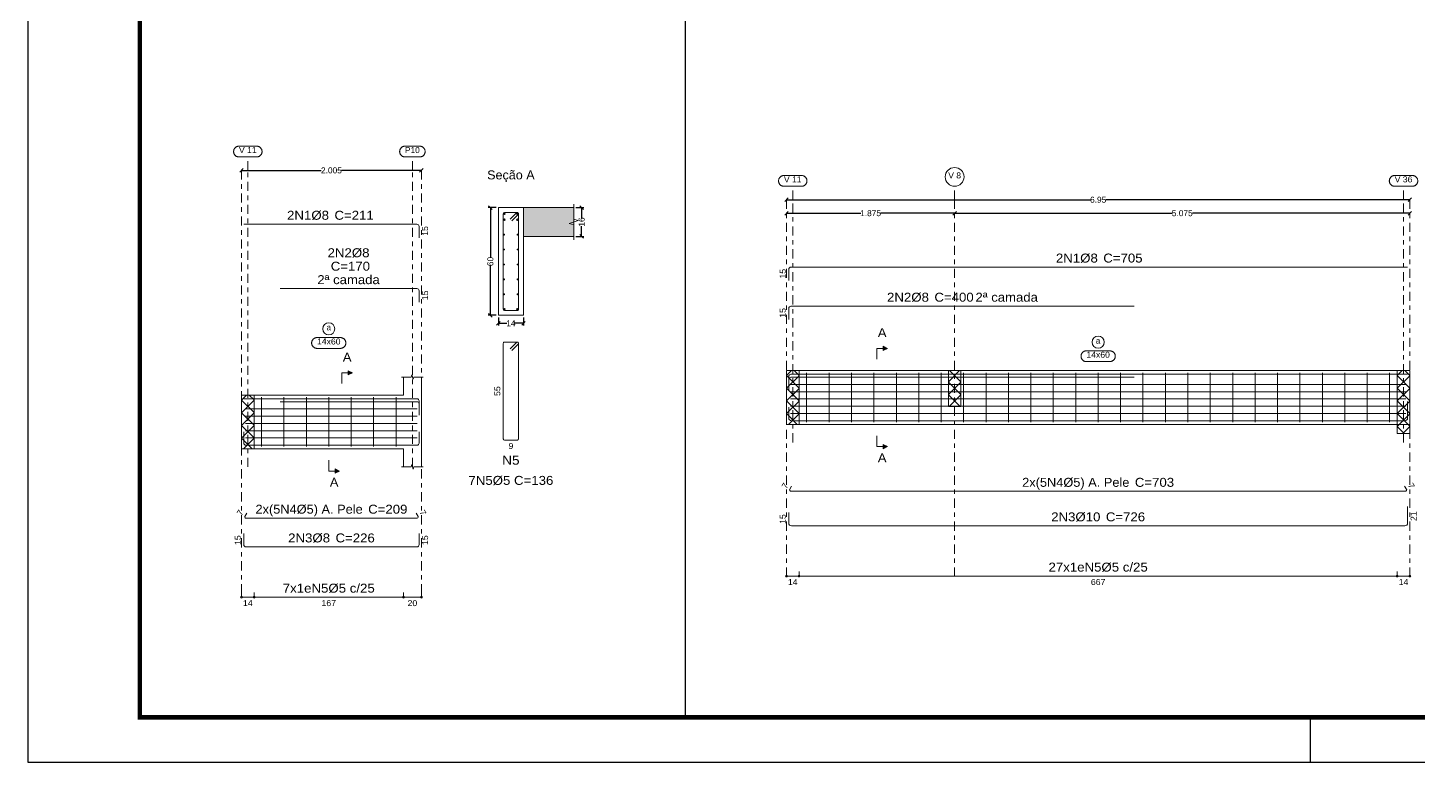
# Model space of a CAD drawing. Header units: centimetres. Extents: x 3194 to 3278, y -951 to -517.
# Drawn here: x 3194.32 to 3225.32, y -763.75 to -747.38 of the extents above; entities that cross this region are included whole.
import ezdxf
from ezdxf.enums import TextEntityAlignment as Align

# ---------------------------------------------------------------- set-up
doc = ezdxf.new("R2010")
doc.units = ezdxf.units.CM
doc.linetypes.add('CYPE_RAYAPUNTO', pattern=[0.4125, 0.2025, -0.105, 0, -0.105])
for name, color, linetype, lineweight in [('ARM_LONGITUDINAL_Ø10', 33, 'Continuous', 9), ('ARM_LONGITUDINAL_Ø5', 151, 'Continuous', 9), ('ARM_LONGITUDINAL_Ø8', 32, 'Continuous', 9), ('ARM_TRANSVERSAL_Ø5', 120, 'Continuous', 9), ('ELE_ARM_TRANS_TXT_EST', 7, 'Continuous', 9), ('ELE_CONT_NOS', 7, 'Continuous', 9), ('ELE_CONT_VIG_CONCRETO', 7, 'Continuous', 9), ('ELE_COT_COMPRIMENTO_PROJETADO', 8, 'Continuous', 0), ('ELE_COT_COT_ANCORAGENS', 8, 'Continuous', 0), ('ELE_COT_COT_EST', 8, 'Continuous', 0), ('ELE_COT_COT_LIN_APOIOS', 8, 'CYPE_RAYAPUNTO', 0), ('ELE_COT_TEXTOS_ESTRIBOS', 8, 'Continuous', 0), ('ELE_REF_COT_LIN_AUX_COTA', 8, 'CYPE_RAYAPUNTO', 9), ('ELE_REF_LINHAS_MARCAS_PLANTA', 8, 'Continuous', 9), ('ELE_REF_MARCAS_PLANTA', 8, 'Continuous', 9), ('ELE_REF_REF_NOME', 8, 'Continuous', 9), ('ELE_REF_REF_REFERENCIA', 8, 'Continuous', 9), ('ELE_REF_TEXTO_REF_NOME', 8, 'Continuous', 9), ('ELE_REF_TEXTO_REF_REFERENCIA', 8, 'Continuous', 9), ('POR_ARM_LONG_ARM_TEXTOS', 7, 'Continuous', 9), ('POR_ARM_LONG_TXT_COMP', 7, 'Continuous', 9), ('POR_ARM_LONG_TXT_IND_LAYER_ARM_LONG', 7, 'Continuous', 9), ('SEC_CONT_LAJES_CORTE', 8, 'Continuous', 9), ('SEC_CONT_VIG_CONCRETO_CORTE', 7, 'Continuous', 9), ('SEC_COTAS_SEC_DIM_VIGA', 8, 'Continuous', 0), ('SEC_COTAS_TEXTOS_DETALHE_ESTRIBOS', 8, 'Continuous', 0), ('SEC_REF_TXT_NOMES', 2, 'Continuous', 9), ('SEC_REF_TXT_POSICOES_ARM_ESTRIBOS', 7, 'Continuous', 9)]:
    doc.layers.add(name, color=color, linetype=linetype, lineweight=lineweight)
doc.layers.add('ARQ-FOLHA', color=7, linetype='Continuous')
doc.styles.add('CYPETXT', font='arial.ttf', dxfattribs={"height": 0.2})
doc.styles.add('CYPETXT_0.2', font='arial.ttf', dxfattribs={"height": 0.133333})
doc.dimstyles.new('cype_oblique', dxfattribs={"dimtxt": 0.18, "dimasz": 0.18, "dimexe": 0.05, "dimexo": 0.05, "dimgap": 0, "dimtad": 0, "dimdec": 4, "dimzin": 0, "dimdsep": 46, "dimtxsty": 'CYPETXT_0.2', "dimblk": 'OBLIQUE', "dimtsz": 0.04, "dimcen": 0.09, "dimadec": 0, "dimazin": 0, "dimtfac": 1, "dimtdec": 4, "dimtofl": 0, "dimtmove": 2, "dimatfit": 3, "dimfxl": 1, "dimtolj": 1, "dimtzin": 0, "dimarcsym": 0})

# ---------------------------------------------------------------- blocks, each defined once
blk = doc.blocks.new('*D1313')
at = {"layer": 'Defpoints', "color": 0, "transparency": 16777216}
for p in [(3204.812, -753.79), (3205.372, -753.79), (3205.372, -753.967)]:
    blk.add_point(p, dxfattribs=at)
at = {"layer": 'SEC_COTAS_SEC_DIM_VIGA', "color": 0, "lineweight": -2, "transparency": 16777216}
for p, q in [((3204.772, -754.007), (3204.852, -753.927)), ((3204.812, -753.84), (3204.812, -754.017)), ((3204.812, -753.967), (3205.003, -753.967)), ((3205.372, -753.967), (3205.181, -753.967)), ((3205.332, -754.007), (3205.412, -753.927)), ((3205.372, -753.84), (3205.372, -754.017))]:
    blk.add_line(p, q, dxfattribs=at)
at = {"layer": 'SEC_COTAS_SEC_DIM_VIGA', "color": 0, "transparency": 16777216, "insert": (3205.092, -753.967), "char_height": 0.1333, "attachment_point": 5, "style": 'CYPETXT_0.2'}
blk.add_mtext('\\A1;14', dxfattribs=at)
blk = doc.blocks.new('_OBLIQUE')
at = {"color": 0, "linetype": 'ByBlock'}
blk.add_line((-0.5, -0.5), (0.5, 0.5), dxfattribs=at)
blk = doc.blocks.new('*D1314')
at = {"layer": 'Defpoints', "color": 0, "transparency": 16777216}
for p in [(3204.634, -751.39), (3204.812, -751.39), (3204.812, -753.79)]:
    blk.add_point(p, dxfattribs=at)
at = {"layer": 'SEC_COTAS_SEC_DIM_VIGA', "color": 0, "lineweight": -2, "transparency": 16777216}
for p, q in [((3204.762, -751.39), (3204.584, -751.39)), ((3204.674, -751.43), (3204.594, -751.35)), ((3204.634, -751.39), (3204.634, -752.494)), ((3204.634, -753.79), (3204.634, -752.686)), ((3204.762, -753.79), (3204.584, -753.79)), ((3204.674, -753.83), (3204.594, -753.75))]:
    blk.add_line(p, q, dxfattribs=at)
at = {"layer": 'SEC_COTAS_SEC_DIM_VIGA', "color": 0, "transparency": 16777216, "insert": (3204.634, -752.59), "char_height": 0.1333, "attachment_point": 5, "rotation": 90, "style": 'CYPETXT_0.2'}
blk.add_mtext('\\A1;60', dxfattribs=at)
blk = doc.blocks.new('*D1315')
at = {"layer": 'Defpoints', "color": 0, "transparency": 16777216}
for p in [(3206.492, -751.39), (3206.669, -751.39), (3206.492, -752.03)]:
    blk.add_point(p, dxfattribs=at)
at = {"layer": 'SEC_COTAS_SEC_DIM_VIGA', "color": 0, "lineweight": -2, "transparency": 16777216}
for p, q in [((3206.542, -751.39), (3206.719, -751.39)), ((3206.709, -751.43), (3206.629, -751.35)), ((3206.669, -751.39), (3206.669, -751.621)), ((3206.669, -752.03), (3206.669, -751.799)), ((3206.542, -752.03), (3206.719, -752.03)), ((3206.709, -752.07), (3206.629, -751.99))]:
    blk.add_line(p, q, dxfattribs=at)
at = {"layer": 'SEC_COTAS_SEC_DIM_VIGA', "color": 0, "transparency": 16777216, "insert": (3206.669, -751.71), "char_height": 0.1333, "attachment_point": 5, "rotation": 90, "style": 'CYPETXT_0.2'}
blk.add_mtext('\\A1;16', dxfattribs=at)
blk = doc.blocks.new('*D1316')
at = {"layer": 'Defpoints', "color": 0, "transparency": 16777216}
for p in [(3199.085, -750.56), (3199.085, -750.56), (3203.095, -750.56)]:
    blk.add_point(p, dxfattribs=at)
at = {"layer": 'ELE_COT_COMPRIMENTO_PROJETADO', "color": 0, "lineweight": -2, "transparency": 16777216}
for p, q in [((3199.045, -750.6), (3199.125, -750.52)), ((3199.085, -750.56), (3200.864, -750.56)), ((3203.095, -750.56), (3201.317, -750.56)), ((3203.055, -750.6), (3203.135, -750.52))]:
    blk.add_line(p, q, dxfattribs=at)
at = {"layer": 'ELE_COT_COMPRIMENTO_PROJETADO', "color": 0, "transparency": 16777216, "insert": (3201.09, -750.56), "char_height": 0.1333, "attachment_point": 5, "style": 'CYPETXT_0.2'}
blk.add_mtext('\\A1;2.005', dxfattribs=at)
blk = doc.blocks.new('*D1320')
at = {"layer": 'Defpoints', "color": 0, "transparency": 16777216}
for p in [(3211.237, -751.514), (3211.237, -751.514), (3214.987, -751.514)]:
    blk.add_point(p, dxfattribs=at)
at = {"layer": 'ELE_COT_COMPRIMENTO_PROJETADO', "color": 0, "lineweight": -2, "transparency": 16777216}
for p, q in [((3211.197, -751.554), (3211.277, -751.474)), ((3211.237, -751.514), (3212.892, -751.514)), ((3214.987, -751.514), (3213.331, -751.514)), ((3214.947, -751.554), (3215.027, -751.474))]:
    blk.add_line(p, q, dxfattribs=at)
at = {"layer": 'ELE_COT_COMPRIMENTO_PROJETADO', "color": 0, "transparency": 16777216, "insert": (3213.112, -751.514), "char_height": 0.1333, "attachment_point": 5, "style": 'CYPETXT_0.2'}
blk.add_mtext('\\A1;1.875', dxfattribs=at)
blk = doc.blocks.new('*D1321')
at = {"layer": 'Defpoints', "color": 0, "transparency": 16777216}
for p in [(3214.987, -751.514), (3214.987, -751.514), (3225.137, -751.514)]:
    blk.add_point(p, dxfattribs=at)
at = {"layer": 'ELE_COT_COMPRIMENTO_PROJETADO', "color": 0, "lineweight": -2, "transparency": 16777216}
for p, q in [((3214.947, -751.554), (3215.027, -751.474)), ((3214.987, -751.514), (3219.836, -751.514)), ((3225.137, -751.514), (3220.287, -751.514)), ((3225.097, -751.554), (3225.177, -751.474))]:
    blk.add_line(p, q, dxfattribs=at)
at = {"layer": 'ELE_COT_COMPRIMENTO_PROJETADO', "color": 0, "transparency": 16777216, "insert": (3220.062, -751.514), "char_height": 0.1333, "attachment_point": 5, "style": 'CYPETXT_0.2'}
blk.add_mtext('\\A1;5.075', dxfattribs=at)
blk = doc.blocks.new('*D1322')
at = {"layer": 'Defpoints', "color": 0, "transparency": 16777216}
for p in [(3211.237, -751.214), (3211.237, -751.214), (3225.137, -751.214)]:
    blk.add_point(p, dxfattribs=at)
at = {"layer": 'ELE_COT_COMPRIMENTO_PROJETADO', "color": 0, "lineweight": -2, "transparency": 16777216}
for p, q in [((3211.197, -751.254), (3211.277, -751.174)), ((3211.237, -751.214), (3218.013, -751.214)), ((3225.137, -751.214), (3218.361, -751.214)), ((3225.097, -751.254), (3225.177, -751.174))]:
    blk.add_line(p, q, dxfattribs=at)
at = {"layer": 'ELE_COT_COMPRIMENTO_PROJETADO', "color": 0, "transparency": 16777216, "insert": (3218.187, -751.214), "char_height": 0.1333, "attachment_point": 5, "style": 'CYPETXT_0.2'}
blk.add_mtext('\\A1;6.95', dxfattribs=at)
blk = doc.blocks.new('FOLHA A1')
at = {"layer": 'ARQ-FOLHA'}
for p, q in [((0, 0), (0, -594)), ((286, -594), (286, -584)), ((0, -594), (841, -594))]:
    blk.add_line(p, q, dxfattribs=at)
at = {"layer": 'ARQ-FOLHA', "const_width": 1}
blk.add_lwpolyline([(25, -10), (25, -584), (831, -584), (831, -10), (25, -10)], dxfattribs=at)

msp = doc.modelspace()

# ---------------------------------------------------------------- hatches: boundary and pattern name
at = {"layer": 'ELE_REF_LINHAS_MARCAS_PLANTA'}
for points in [[(3213.39463, -754.57442), (3213.39463, -754.47842), (3213.49063, -754.52642)], [(3201.4643, -755.11942), (3201.4643, -755.02342), (3201.5603, -755.07142)], [(3213.39463, -756.66842), (3213.39463, -756.76442), (3213.49063, -756.71642)], [(3201.1743, -757.21342), (3201.1743, -757.30942), (3201.2703, -757.26142)]]:
    msp.add_hatch(color=256, dxfattribs=at).paths.add_polyline_path(points)
at = {"layer": 'SEC_CONT_LAJES_CORTE', "true_color": 0xdad7d3}
msp.add_hatch(color=254, dxfattribs=at).paths.add_polyline_path([(3206.4918, -751.3899), (3205.3718, -751.3899), (3205.3718, -752.0299), (3206.4918, -752.0299)])

# ---------------------------------------------------------------- linework, layer by layer
msp.add_line((3208.9791, -745.27835), (3208.9791, -762.74997))
at = {"layer": 'ARM_LONGITUDINAL_Ø10'}
for points in [[(3225.08663, -755.70949), (3225.08663, -756.07942), (3225.08206, -756.10238), (3225.06905, -756.12185), (3225.04959, -756.13486), (3225.02663, -756.13942), (3211.34663, -756.13942), (3211.32367, -756.13486), (3211.3042, -756.12185), (3211.29119, -756.10238), (3211.28663, -756.07942), (3211.28663, -755.83942)], [(3225.08663, -758.05189), (3225.08663, -758.42183), (3225.08206, -758.44479), (3225.06905, -758.46425), (3225.04959, -758.47726), (3225.02663, -758.48183), (3211.34663, -758.48183), (3211.32367, -758.47726), (3211.3042, -758.46425), (3211.29119, -758.44479), (3211.28663, -758.42183), (3211.28663, -758.18183)]]:
    msp.add_lwpolyline(points, dxfattribs=at)
at = {"layer": 'ARM_LONGITUDINAL_Ø5'}
for points in [[(3211.32704, -755.33109), (3225.04621, -755.33109)], [(3211.32704, -755.49276), (3225.04621, -755.49276)], [(3211.32704, -755.65442), (3225.04621, -755.65442)], [(3211.32704, -755.81609), (3225.04621, -755.81609)], [(3199.17571, -755.87609), (3203.00488, -755.87609)], [(3199.17571, -756.03776), (3203.00488, -756.03776)], [(3211.32704, -755.97776), (3225.04621, -755.97776)], [(3199.17571, -756.19942), (3203.00488, -756.19942)], [(3199.17571, -756.36109), (3203.00488, -756.36109)], [(3199.17571, -756.52276), (3203.00488, -756.52276)], [(3211.35163, -757.59968), (3211.30683, -757.67726), (3211.30927, -757.69108), (3211.31629, -757.70324), (3211.32704, -757.71226), (3225.04621, -757.71226), (3225.05696, -757.70324), (3225.06398, -757.69108), (3225.06642, -757.67726), (3225.02163, -757.59968)], [(3199.2003, -758.19883), (3199.15551, -758.27642), (3199.15794, -758.29024), (3199.16496, -758.30239), (3199.17571, -758.31142), (3203.00488, -758.31142), (3203.01564, -758.30239), (3203.02265, -758.29024), (3203.02509, -758.27642), (3202.9803, -758.19883)]]:
    msp.add_lwpolyline(points, dxfattribs=at)
for centre in [(3204.9418, -751.99057), (3205.2418, -751.99057), (3204.9418, -752.32324), (3205.2418, -752.32324), (3204.9418, -752.6559), (3205.2418, -752.6559), (3204.9418, -752.98857), (3205.2418, -752.98857), (3204.9418, -753.32124), (3205.2418, -753.32124)]:
    msp.add_circle(centre, 0.01, dxfattribs=at)
at = {"layer": 'ARM_LONGITUDINAL_Ø8'}
for points in [[(3203.0453, -752.0599), (3203.0453, -751.8079), (3203.04164, -751.78954), (3203.03124, -751.77396), (3203.01567, -751.76356), (3202.9973, -751.7599), (3199.1353, -751.7599)], [(3225.08663, -752.7136), (3211.33463, -752.7136), (3211.31626, -752.71726), (3211.30069, -752.72766), (3211.29028, -752.74323), (3211.28663, -752.7616), (3211.28663, -753.0136)], [(3203.0453, -753.49504), (3203.0453, -753.24304), (3203.04164, -753.22468), (3203.03124, -753.2091), (3203.01567, -753.1987), (3202.9973, -753.19504), (3199.9453, -753.19504)], [(3211.28663, -753.88596), (3211.28663, -753.63396), (3211.29028, -753.61559), (3211.30069, -753.60002), (3211.31626, -753.58961), (3211.33463, -753.58596), (3218.98663, -753.58596)], [(3225.08663, -755.10342), (3211.33463, -755.10342), (3211.31626, -755.10708), (3211.30069, -755.11748), (3211.29028, -755.13305), (3211.28663, -755.15142), (3211.28663, -755.40342)], [(3211.28663, -755.46942), (3211.28663, -755.21742), (3211.29028, -755.19905), (3211.30069, -755.18348), (3211.31626, -755.17308), (3211.33463, -755.16942), (3218.98663, -755.16942)], [(3203.0453, -755.94842), (3203.0453, -755.69642), (3203.04164, -755.67805), (3203.03124, -755.66248), (3203.01567, -755.65208), (3202.9973, -755.64842), (3199.1353, -755.64842)], [(3203.0453, -756.01442), (3203.0453, -755.76242), (3203.04164, -755.74405), (3203.03124, -755.72848), (3203.01567, -755.71808), (3202.9973, -755.71442), (3199.9453, -755.71442)], [(3203.0453, -756.38442), (3203.0453, -756.63642), (3203.04164, -756.65479), (3203.03124, -756.67036), (3203.01567, -756.68077), (3202.9973, -756.68442), (3199.1833, -756.68442), (3199.16493, -756.68077), (3199.14936, -756.67036), (3199.13895, -756.65479), (3199.1353, -756.63642), (3199.1353, -756.38442)], [(3203.0453, -758.65142), (3203.0453, -758.90342), (3203.04164, -758.92179), (3203.03124, -758.93736), (3203.01567, -758.94777), (3202.9973, -758.95142), (3199.1833, -758.95142), (3199.16493, -758.94777), (3199.14936, -758.93736), (3199.13895, -758.92179), (3199.1353, -758.90342), (3199.1353, -758.65142)]]:
    msp.add_lwpolyline(points, dxfattribs=at)
for centre in [(3204.9478, -751.5259), (3205.2358, -751.5259), (3204.9478, -751.6579), (3205.2358, -751.6579), (3204.9478, -753.6539), (3205.2358, -753.6539)]:
    msp.add_circle(centre, 0.016, dxfattribs=at)
at = {"layer": 'ARM_TRANSVERSAL_Ø5'}
for p, q in [((3211.68663, -755.07142), (3211.68663, -756.17142)), ((3212.18663, -755.07142), (3212.18663, -756.17142)), ((3212.68663, -755.07142), (3212.68663, -756.17142)), ((3213.18663, -755.07142), (3213.18663, -756.17142)), ((3213.68663, -755.07142), (3213.68663, -756.17142)), ((3214.18663, -755.07142), (3214.18663, -756.17142)), ((3214.68663, -755.07142), (3214.68663, -756.17142)), ((3215.18663, -755.07142), (3215.18663, -756.17142)), ((3215.68663, -755.07142), (3215.68663, -756.17142)), ((3216.18663, -755.07142), (3216.18663, -756.17142)), ((3216.68663, -755.07142), (3216.68663, -756.17142)), ((3217.18663, -755.07142), (3217.18663, -756.17142)), ((3217.68663, -755.07142), (3217.68663, -756.17142)), ((3218.18663, -755.07142), (3218.18663, -756.17142)), ((3218.68663, -755.07142), (3218.68663, -756.17142)), ((3219.18663, -755.07142), (3219.18663, -756.17142)), ((3219.68663, -755.07142), (3219.68663, -756.17142)), ((3220.18663, -755.07142), (3220.18663, -756.17142)), ((3220.68663, -755.07142), (3220.68663, -756.17142)), ((3221.18663, -755.07142), (3221.18663, -756.17142)), ((3221.68663, -755.07142), (3221.68663, -756.17142)), ((3222.18663, -755.07142), (3222.18663, -756.17142)), ((3222.68663, -755.07142), (3222.68663, -756.17142)), ((3223.18663, -755.07142), (3223.18663, -756.17142)), ((3223.68663, -755.07142), (3223.68663, -756.17142)), ((3224.18663, -755.07142), (3224.18663, -756.17142)), ((3224.68663, -755.07142), (3224.68663, -756.17142)), ((3199.5303, -755.61642), (3199.5303, -756.71642)), ((3200.0303, -755.61642), (3200.0303, -756.71642)), ((3200.5303, -755.61642), (3200.5303, -756.71642)), ((3201.0303, -755.61642), (3201.0303, -756.71642)), ((3201.5303, -755.61642), (3201.5303, -756.71642)), ((3202.0303, -755.61642), (3202.0303, -756.71642)), ((3202.5303, -755.61642), (3202.5303, -756.71642))]:
    msp.add_line(p, q, dxfattribs=at)
for points in [[(3205.11276, -751.68571), (3205.25418, -751.54429), (3205.25742, -751.54035), (3205.25982, -751.53585), (3205.2613, -751.53098), (3205.2618, -751.5259), (3205.2613, -751.52083), (3205.25982, -751.51595), (3205.25742, -751.51146), (3205.25418, -751.50752), (3205.25024, -751.50429), (3205.24575, -751.50188), (3205.24087, -751.5004), (3205.2358, -751.4999), (3204.9478, -751.4999), (3204.93785, -751.50188), (3204.92941, -751.50752), (3204.92378, -751.51595), (3204.9218, -751.5259), (3204.9218, -753.6539), (3204.92378, -753.66385), (3204.92941, -753.67229), (3204.93785, -753.67793), (3204.9478, -753.6799), (3205.2358, -753.6799), (3205.24575, -753.67793), (3205.25418, -753.67229), (3205.25982, -753.66385), (3205.2618, -753.6539), (3205.2618, -751.5259), (3205.2613, -751.52083), (3205.25982, -751.51595), (3205.25742, -751.51146), (3205.25418, -751.50752), (3205.25024, -751.50429), (3205.24575, -751.50188), (3205.24087, -751.5004), (3205.2358, -751.4999), (3205.23073, -751.5004), (3205.22585, -751.50188), (3205.22135, -751.50429), (3205.21741, -751.50752), (3205.07599, -751.64894)], [(3205.11276, -754.57504), (3205.25418, -754.43362), (3205.25742, -754.42968), (3205.25982, -754.42519), (3205.2613, -754.42031), (3205.2618, -754.41524), (3205.2613, -754.41017), (3205.25982, -754.40529), (3205.25742, -754.40079), (3205.25418, -754.39685), (3205.25024, -754.39362), (3205.24575, -754.39122), (3205.24087, -754.38974), (3205.2358, -754.38924), (3204.9478, -754.38924), (3204.93785, -754.39122), (3204.92941, -754.39685), (3204.92378, -754.40529), (3204.9218, -754.41524), (3204.9218, -756.54324), (3204.92378, -756.55319), (3204.92941, -756.56162), (3204.93785, -756.56726), (3204.9478, -756.56924), (3205.2358, -756.56924), (3205.24575, -756.56726), (3205.25418, -756.56162), (3205.25982, -756.55319), (3205.2618, -756.54324), (3205.2618, -754.41524), (3205.2613, -754.41017), (3205.25982, -754.40529), (3205.25742, -754.40079), (3205.25418, -754.39685), (3205.25024, -754.39362), (3205.24575, -754.39122), (3205.24087, -754.38974), (3205.2358, -754.38924), (3205.23073, -754.38974), (3205.22585, -754.39122), (3205.22135, -754.39362), (3205.21741, -754.39685), (3205.07599, -754.53827)]]:
    msp.add_lwpolyline(points, dxfattribs=at)
at = {"layer": 'ELE_CONT_NOS'}
for p, q in [((3202.6953, -755.56642), (3202.6953, -755.16642)), ((3203.0953, -755.56642), (3203.0953, -755.16642)), ((3211.23663, -755.02142), (3211.23663, -756.22142)), ((3225.13663, -755.02142), (3225.13663, -756.22142)), ((3199.0853, -755.56642), (3199.0853, -756.76642)), ((3202.6953, -756.76642), (3202.6953, -757.16642)), ((3203.0953, -756.76642), (3203.0953, -757.16642))]:
    msp.add_line(p, q, dxfattribs=at)
at = {"layer": 'ELE_CONT_NOS', "lineweight": 0}
for p, q in [((3211.23663, -755.1332), (3211.3484, -755.02142)), ((3211.51663, -755.4132), (3211.23663, -755.1332)), ((3211.23663, -755.41604), (3211.51663, -755.13604)), ((3211.51663, -755.13035), (3211.40769, -755.02142)), ((3214.84663, -755.2732), (3215.0984, -755.02142)), ((3215.12663, -755.2732), (3214.87485, -755.02142)), ((3224.85663, -755.1332), (3224.9684, -755.02142)), ((3225.13663, -755.4132), (3224.85663, -755.1332)), ((3224.85663, -755.41604), (3225.13663, -755.13604)), ((3225.13663, -755.13035), (3225.02769, -755.02142)), ((3211.51663, -755.69604), (3211.23663, -755.41604)), ((3211.23663, -755.69888), (3211.51663, -755.41888)), ((3214.84663, -755.55604), (3215.12663, -755.27604)), ((3215.12663, -755.55604), (3214.84663, -755.27604)), ((3215.10917, -755.82142), (3214.84663, -755.55888)), ((3214.86409, -755.82142), (3215.12663, -755.55888)), ((3225.13663, -755.69604), (3224.85663, -755.41604)), ((3224.85663, -755.69888), (3225.13663, -755.41888)), ((3199.0853, -755.6782), (3199.19707, -755.56642)), ((3199.3653, -755.9582), (3199.0853, -755.6782)), ((3199.0853, -755.96104), (3199.3653, -755.68104)), ((3199.3653, -755.67535), (3199.25637, -755.56642)), ((3211.51663, -755.97888), (3211.23663, -755.69888)), ((3211.23663, -755.98173), (3211.51663, -755.70173)), ((3225.13663, -755.97888), (3224.85663, -755.69888)), ((3224.85663, -755.98173), (3225.13663, -755.70173)), ((3199.3653, -756.24104), (3199.0853, -755.96104)), ((3199.0853, -756.24388), (3199.3653, -755.96388)), ((3211.47632, -756.22142), (3211.23663, -755.98173)), ((3211.27977, -756.22142), (3211.51663, -755.98457)), ((3225.13663, -756.26173), (3224.85663, -755.98173)), ((3224.85663, -756.26457), (3225.13663, -755.98457)), ((3199.3653, -756.52388), (3199.0853, -756.24388)), ((3199.0853, -756.52673), (3199.3653, -756.24673)), ((3225.01348, -756.42142), (3224.85663, -756.26457)), ((3224.98261, -756.42142), (3225.13663, -756.26741)), ((3199.32499, -756.76642), (3199.0853, -756.52673)), ((3199.12844, -756.76642), (3199.3653, -756.52957))]:
    msp.add_line(p, q, dxfattribs=at)
at = {"layer": 'ELE_CONT_NOS'}
for points in [[(3202.6553, -755.16642), (3202.8653, -755.16642), (3202.8803, -755.11642), (3202.9103, -755.21642), (3202.9253, -755.16642), (3203.1353, -755.16642)], [(3211.23663, -755.02142), (3211.51663, -755.02142)], [(3224.85663, -755.02142), (3225.13663, -755.02142)], [(3199.0853, -755.56642), (3199.3653, -755.56642)], [(3203.0953, -755.56642), (3203.0953, -756.76642)], [(3211.23663, -756.22142), (3211.51663, -756.22142)], [(3224.85663, -756.22142), (3225.13663, -756.22142)], [(3199.0853, -756.76642), (3199.3653, -756.76642)], [(3202.6553, -757.16642), (3202.8653, -757.16642), (3202.8803, -757.11642), (3202.9103, -757.21642), (3202.9253, -757.16642), (3203.1353, -757.16642)]]:
    msp.add_lwpolyline(points, dxfattribs=at)
at = {"layer": 'ELE_CONT_NOS', "lineweight": 0}
for points in [[(3211.23663, -755.02142), (3211.23663, -756.22142), (3211.51663, -756.22142), (3211.51663, -755.02142), (3211.23663, -755.02142)], [(3214.84663, -755.02142), (3214.84663, -755.82142), (3215.12663, -755.82142), (3215.12663, -755.02142), (3214.84663, -755.02142)], [(3224.85663, -755.02142), (3224.85663, -756.42142), (3225.13663, -756.42142), (3225.13663, -755.02142), (3224.85663, -755.02142)], [(3199.0853, -755.56642), (3199.0853, -756.76642), (3199.3653, -756.76642), (3199.3653, -755.56642), (3199.0853, -755.56642)]]:
    msp.add_lwpolyline(points, close=True, dxfattribs=at)
at = {"layer": 'ELE_CONT_VIG_CONCRETO'}
for p, q in [((3211.51663, -755.02142), (3214.98663, -755.02142)), ((3214.98663, -755.02142), (3224.85663, -755.02142)), ((3199.3653, -755.56642), (3202.6953, -755.56642)), ((3211.51663, -756.22142), (3214.98663, -756.22142)), ((3214.98663, -756.22142), (3224.85663, -756.22142)), ((3199.3653, -756.76642), (3202.6953, -756.76642))]:
    msp.add_line(p, q, dxfattribs=at)
at = {"layer": 'ELE_COT_COT_EST'}
for p, q in [((3211.23663, -759.60183), (3211.23663, -759.50183)), ((3211.51663, -759.60183), (3211.51663, -759.50183)), ((3224.85663, -759.60183), (3224.85663, -759.50183)), ((3199.0853, -760.07142), (3199.0853, -759.97142)), ((3199.3653, -760.07142), (3199.3653, -759.97142)), ((3202.6953, -760.07142), (3202.6953, -759.97142))]:
    msp.add_line(p, q, dxfattribs=at)
for points in [[(3211.23663, -759.60183), (3211.51663, -759.60183), (3211.51663, -759.50183)], [(3211.51663, -759.60183), (3224.85663, -759.60183), (3224.85663, -759.50183)], [(3224.85663, -759.60183), (3225.13663, -759.60183), (3225.13663, -759.50183)], [(3199.0853, -760.07142), (3199.3653, -760.07142), (3199.3653, -759.97142)], [(3199.3653, -760.07142), (3202.6953, -760.07142), (3202.6953, -759.97142)], [(3202.6953, -760.07142), (3203.0953, -760.07142), (3203.0953, -759.97142)]]:
    msp.add_lwpolyline(points, dxfattribs=at)
for centre in [(3211.23663, -759.60183), (3211.51663, -759.60183), (3211.51663, -759.60183), (3224.85663, -759.60183), (3224.85663, -759.60183), (3225.13663, -759.60183), (3199.0853, -760.07142), (3199.3653, -760.07142), (3199.3653, -760.07142), (3202.6953, -760.07142), (3202.6953, -760.07142), (3203.0953, -760.07142)]:
    msp.add_circle(centre, 0.02, dxfattribs=at)
at = {"layer": 'ELE_COT_COT_LIN_APOIOS'}
for p, q in [((3199.0853, -750.5599), (3199.0853, -760.07142)), ((3203.0953, -750.5599), (3203.0953, -760.07142)), ((3211.23663, -751.2136), (3211.23663, -759.60183)), ((3211.23663, -751.2136), (3211.23663, -759.60183)), ((3214.98663, -751.2136), (3214.98663, -759.60183)), ((3225.13663, -751.2136), (3225.13663, -759.60183)), ((3225.13663, -751.2136), (3225.13663, -759.60183))]:
    msp.add_line(p, q, dxfattribs=at)
at = {"layer": 'ELE_REF_COT_LIN_AUX_COTA'}
for p, q in [((3199.2253, -750.5599), (3199.2253, -750.2599)), ((3202.8953, -750.5599), (3202.8953, -750.2599)), ((3199.2253, -757.16642), (3199.2253, -750.5599)), ((3202.8953, -757.16642), (3202.8953, -750.5599)), ((3211.37663, -751.2136), (3211.37663, -750.9136)), ((3211.37663, -756.62142), (3211.37663, -751.2136)), ((3214.98663, -751.2136), (3214.98663, -750.9136)), ((3224.99663, -751.2136), (3224.99663, -750.9136)), ((3224.99663, -756.62142), (3224.99663, -751.2136))]:
    msp.add_line(p, q, dxfattribs=at)
at = {"layer": 'ELE_REF_LINHAS_MARCAS_PLANTA'}
for p, q in [((3213.25063, -754.52642), (3213.25063, -754.76642)), ((3213.25063, -754.52642), (3213.39463, -754.52642)), ((3201.3203, -755.07142), (3201.3203, -755.31142)), ((3201.3203, -755.07142), (3201.4643, -755.07142)), ((3213.25063, -756.71642), (3213.25063, -756.47642)), ((3213.25063, -756.71642), (3213.39463, -756.71642)), ((3201.0303, -757.26142), (3201.0303, -757.02142)), ((3201.0303, -757.26142), (3201.1743, -757.26142))]:
    msp.add_line(p, q, dxfattribs=at)
for points in [[(3213.39463, -754.57442), (3213.39463, -754.47842), (3213.49063, -754.52642)], [(3201.4643, -755.11942), (3201.4643, -755.02342), (3201.5603, -755.07142)], [(3213.39463, -756.66842), (3213.39463, -756.76442), (3213.49063, -756.71642)], [(3201.1743, -757.21342), (3201.1743, -757.30942), (3201.2703, -757.26142)]]:
    msp.add_lwpolyline(points, close=True, dxfattribs=at)
at = {"layer": 'ELE_REF_REF_NOME'}
for points in [[(3201.2923, -754.28642), (3201.30031, -754.28669), (3201.30829, -754.28749), (3201.3162, -754.28883), (3201.324, -754.29069), (3201.33166, -754.29306), (3201.33914, -754.29594), (3201.34642, -754.29932), (3201.35345, -754.30317), (3201.36021, -754.30749), (3201.36667, -754.31225), (3201.37279, -754.31742), (3201.37856, -754.323), (3201.38394, -754.32895), (3201.38891, -754.33524), (3201.39345, -754.34185), (3201.39753, -754.34875), (3201.40115, -754.35591), (3201.40428, -754.36329), (3201.40691, -754.37087), (3201.40903, -754.3786), (3201.41063, -754.38646), (3201.4117, -754.39441), (3201.41223, -754.40241), (3201.41223, -754.41043), (3201.4117, -754.41843), (3201.41063, -754.42638), (3201.40903, -754.43424), (3201.40691, -754.44198), (3201.40428, -754.44955), (3201.40115, -754.45693), (3201.39753, -754.46409), (3201.39345, -754.47099), (3201.38891, -754.4776), (3201.38394, -754.4839), (3201.37856, -754.48985), (3201.37279, -754.49542), (3201.36667, -754.5006), (3201.36021, -754.50536), (3201.35345, -754.50967), (3201.34642, -754.51352), (3201.33914, -754.5169), (3201.33166, -754.51978), (3201.324, -754.52216), (3201.3162, -754.52402), (3201.30829, -754.52535), (3201.30031, -754.52615), (3201.2923, -754.52642), (3200.7683, -754.52642), (3200.76028, -754.52615), (3200.7523, -754.52535), (3200.7444, -754.52402), (3200.73659, -754.52216), (3200.72894, -754.51978), (3200.72145, -754.5169), (3200.71418, -754.51352), (3200.70714, -754.50967), (3200.70038, -754.50536), (3200.69393, -754.5006), (3200.6878, -754.49542), (3200.68204, -754.48985), (3200.67666, -754.4839), (3200.67169, -754.4776), (3200.66715, -754.47099), (3200.66306, -754.46409), (3200.65945, -754.45693), (3200.65632, -754.44955), (3200.65369, -754.44198), (3200.65157, -754.43424), (3200.64997, -754.42638), (3200.6489, -754.41843), (3200.64837, -754.41043), (3200.64837, -754.40241), (3200.6489, -754.39441), (3200.64997, -754.38646), (3200.65157, -754.3786), (3200.65369, -754.37087), (3200.65632, -754.36329), (3200.65945, -754.35591), (3200.66306, -754.34875), (3200.66715, -754.34185), (3200.67169, -754.33524), (3200.67666, -754.32895), (3200.68204, -754.323), (3200.6878, -754.31742), (3200.69393, -754.31225), (3200.70038, -754.30749), (3200.70714, -754.30317), (3200.71418, -754.29932), (3200.72145, -754.29594), (3200.72894, -754.29306), (3200.73659, -754.29069), (3200.7444, -754.28883), (3200.7523, -754.28749), (3200.76028, -754.28669), (3200.7683, -754.28642), (3201.2923, -754.28642)], [(3218.44863, -754.58142), (3218.45664, -754.58169), (3218.46462, -754.58249), (3218.47253, -754.58383), (3218.48033, -754.58569), (3218.48799, -754.58806), (3218.49547, -754.59094), (3218.50275, -754.59432), (3218.50978, -754.59817), (3218.51654, -754.60249), (3218.523, -754.60725), (3218.52912, -754.61242), (3218.53489, -754.618), (3218.54026, -754.62395), (3218.54523, -754.63024), (3218.54977, -754.63685), (3218.55386, -754.64375), (3218.55748, -754.65091), (3218.56061, -754.65829), (3218.56324, -754.66587), (3218.56536, -754.6736), (3218.56695, -754.68146), (3218.56802, -754.68941), (3218.56856, -754.69741), (3218.56856, -754.70543), (3218.56802, -754.71343), (3218.56695, -754.72138), (3218.56536, -754.72924), (3218.56324, -754.73698), (3218.56061, -754.74455), (3218.55748, -754.75193), (3218.55386, -754.75909), (3218.54977, -754.76599), (3218.54523, -754.7726), (3218.54026, -754.7789), (3218.53489, -754.78485), (3218.52912, -754.79042), (3218.523, -754.7956), (3218.51654, -754.80036), (3218.50978, -754.80467), (3218.50275, -754.80852), (3218.49547, -754.8119), (3218.48799, -754.81478), (3218.48033, -754.81716), (3218.47253, -754.81902), (3218.46462, -754.82035), (3218.45664, -754.82115), (3218.44863, -754.82142), (3217.92463, -754.82142), (3217.91661, -754.82115), (3217.90863, -754.82035), (3217.90072, -754.81902), (3217.89292, -754.81716), (3217.88526, -754.81478), (3217.87778, -754.8119), (3217.8705, -754.80852), (3217.86347, -754.80467), (3217.85671, -754.80036), (3217.85026, -754.7956), (3217.84413, -754.79042), (3217.83837, -754.78485), (3217.83299, -754.7789), (3217.82802, -754.7726), (3217.82348, -754.76599), (3217.81939, -754.75909), (3217.81578, -754.75193), (3217.81264, -754.74455), (3217.81001, -754.73698), (3217.8079, -754.72924), (3217.8063, -754.72138), (3217.80523, -754.71343), (3217.80469, -754.70543), (3217.80469, -754.69741), (3217.80523, -754.68941), (3217.8063, -754.68146), (3217.8079, -754.6736), (3217.81001, -754.66587), (3217.81264, -754.65829), (3217.81578, -754.65091), (3217.81939, -754.64375), (3217.82348, -754.63685), (3217.82802, -754.63024), (3217.83299, -754.62395), (3217.83837, -754.618), (3217.84413, -754.61242), (3217.85026, -754.60725), (3217.85671, -754.60249), (3217.86347, -754.59817), (3217.8705, -754.59432), (3217.87778, -754.59094), (3217.88526, -754.58806), (3217.89292, -754.58569), (3217.90072, -754.58383), (3217.90863, -754.58249), (3217.91661, -754.58169), (3217.92463, -754.58142), (3218.44863, -754.58142)]]:
    msp.add_lwpolyline(points, close=True, dxfattribs=at)
for centre in [(3201.0303, -754.09172), (3218.18663, -754.38672)]:
    msp.add_circle(centre, 0.13471, dxfattribs=at)
at = {"layer": 'ELE_REF_REF_REFERENCIA'}
for points in [[(3199.4223, -750.0199), (3199.43031, -750.02017), (3199.43829, -750.02097), (3199.4462, -750.02231), (3199.454, -750.02417), (3199.46166, -750.02654), (3199.46914, -750.02943), (3199.47642, -750.0328), (3199.48345, -750.03666), (3199.49021, -750.04097), (3199.49667, -750.04573), (3199.50279, -750.05091), (3199.50856, -750.05648), (3199.51394, -750.06243), (3199.51891, -750.06872), (3199.52345, -750.07533), (3199.52753, -750.08223), (3199.53115, -750.08939), (3199.53428, -750.09678), (3199.53691, -750.10435), (3199.53903, -750.11209), (3199.54063, -750.11994), (3199.5417, -750.12789), (3199.54223, -750.13589), (3199.54223, -750.14391), (3199.5417, -750.15192), (3199.54063, -750.15986), (3199.53903, -750.16772), (3199.53691, -750.17546), (3199.53428, -750.18303), (3199.53115, -750.19042), (3199.52753, -750.19757), (3199.52345, -750.20447), (3199.51891, -750.21109), (3199.51394, -750.21738), (3199.50856, -750.22333), (3199.50279, -750.2289), (3199.49667, -750.23408), (3199.49021, -750.23884), (3199.48345, -750.24315), (3199.47642, -750.24701), (3199.46914, -750.25038), (3199.46166, -750.25326), (3199.454, -750.25564), (3199.4462, -750.2575), (3199.43829, -750.25883), (3199.43031, -750.25964), (3199.4223, -750.2599), (3199.0283, -750.2599), (3199.02028, -750.25964), (3199.0123, -750.25883), (3199.0044, -750.2575), (3198.99659, -750.25564), (3198.98894, -750.25326), (3198.98145, -750.25038), (3198.97418, -750.24701), (3198.96714, -750.24315), (3198.96038, -750.23884), (3198.95393, -750.23408), (3198.9478, -750.2289), (3198.94204, -750.22333), (3198.93666, -750.21738), (3198.93169, -750.21109), (3198.92715, -750.20447), (3198.92306, -750.19757), (3198.91945, -750.19042), (3198.91632, -750.18303), (3198.91369, -750.17546), (3198.91157, -750.16772), (3198.90997, -750.15986), (3198.9089, -750.15192), (3198.90837, -750.14391), (3198.90837, -750.13589), (3198.9089, -750.12789), (3198.90997, -750.11994), (3198.91157, -750.11209), (3198.91369, -750.10435), (3198.91632, -750.09678), (3198.91945, -750.08939), (3198.92306, -750.08223), (3198.92715, -750.07533), (3198.93169, -750.06872), (3198.93666, -750.06243), (3198.94204, -750.05648), (3198.9478, -750.05091), (3198.95393, -750.04573), (3198.96038, -750.04097), (3198.96714, -750.03666), (3198.97418, -750.0328), (3198.98145, -750.02943), (3198.98894, -750.02654), (3198.99659, -750.02417), (3199.0044, -750.02231), (3199.0123, -750.02097), (3199.02028, -750.02017), (3199.0283, -750.0199), (3199.4223, -750.0199)], [(3203.0593, -750.0199), (3203.06731, -750.02017), (3203.07529, -750.02097), (3203.0832, -750.02231), (3203.091, -750.02417), (3203.09866, -750.02654), (3203.10614, -750.02943), (3203.11342, -750.0328), (3203.12045, -750.03666), (3203.12721, -750.04097), (3203.13367, -750.04573), (3203.13979, -750.05091), (3203.14556, -750.05648), (3203.15094, -750.06243), (3203.15591, -750.06872), (3203.16045, -750.07533), (3203.16453, -750.08223), (3203.16815, -750.08939), (3203.17128, -750.09678), (3203.17391, -750.10435), (3203.17603, -750.11209), (3203.17763, -750.11994), (3203.1787, -750.12789), (3203.17923, -750.13589), (3203.17923, -750.14391), (3203.1787, -750.15192), (3203.17763, -750.15986), (3203.17603, -750.16772), (3203.17391, -750.17546), (3203.17128, -750.18303), (3203.16815, -750.19042), (3203.16453, -750.19757), (3203.16045, -750.20447), (3203.15591, -750.21109), (3203.15094, -750.21738), (3203.14556, -750.22333), (3203.13979, -750.2289), (3203.13367, -750.23408), (3203.12721, -750.23884), (3203.12045, -750.24315), (3203.11342, -750.24701), (3203.10614, -750.25038), (3203.09866, -750.25326), (3203.091, -750.25564), (3203.0832, -750.2575), (3203.07529, -750.25883), (3203.06731, -750.25964), (3203.0593, -750.2599), (3202.7313, -750.2599), (3202.72328, -750.25964), (3202.7153, -750.25883), (3202.7074, -750.2575), (3202.69959, -750.25564), (3202.69194, -750.25326), (3202.68445, -750.25038), (3202.67718, -750.24701), (3202.67014, -750.24315), (3202.66338, -750.23884), (3202.65693, -750.23408), (3202.6508, -750.2289), (3202.64504, -750.22333), (3202.63966, -750.21738), (3202.63469, -750.21109), (3202.63015, -750.20447), (3202.62606, -750.19757), (3202.62245, -750.19042), (3202.61932, -750.18303), (3202.61669, -750.17546), (3202.61457, -750.16772), (3202.61297, -750.15986), (3202.6119, -750.15192), (3202.61137, -750.14391), (3202.61137, -750.13589), (3202.6119, -750.12789), (3202.61297, -750.11994), (3202.61457, -750.11209), (3202.61669, -750.10435), (3202.61932, -750.09678), (3202.62245, -750.08939), (3202.62606, -750.08223), (3202.63015, -750.07533), (3202.63469, -750.06872), (3202.63966, -750.06243), (3202.64504, -750.05648), (3202.6508, -750.05091), (3202.65693, -750.04573), (3202.66338, -750.04097), (3202.67014, -750.03666), (3202.67718, -750.0328), (3202.68445, -750.02943), (3202.69194, -750.02654), (3202.69959, -750.02417), (3202.7074, -750.02231), (3202.7153, -750.02097), (3202.72328, -750.02017), (3202.7313, -750.0199), (3203.0593, -750.0199)], [(3211.57363, -750.6736), (3211.58164, -750.67387), (3211.58962, -750.67467), (3211.59753, -750.67601), (3211.60533, -750.67787), (3211.61299, -750.68024), (3211.62047, -750.68312), (3211.62775, -750.6865), (3211.63478, -750.69035), (3211.64154, -750.69467), (3211.648, -750.69943), (3211.65412, -750.7046), (3211.65989, -750.71018), (3211.66526, -750.71613), (3211.67023, -750.72242), (3211.67477, -750.72903), (3211.67886, -750.73593), (3211.68248, -750.74309), (3211.68561, -750.75047), (3211.68824, -750.75805), (3211.69036, -750.76578), (3211.69195, -750.77364), (3211.69302, -750.78159), (3211.69356, -750.78959), (3211.69356, -750.79761), (3211.69302, -750.80561), (3211.69195, -750.81356), (3211.69036, -750.82142), (3211.68824, -750.82916), (3211.68561, -750.83673), (3211.68248, -750.84411), (3211.67886, -750.85127), (3211.67477, -750.85817), (3211.67023, -750.86478), (3211.66526, -750.87108), (3211.65989, -750.87703), (3211.65412, -750.8826), (3211.648, -750.88778), (3211.64154, -750.89253), (3211.63478, -750.89685), (3211.62775, -750.9007), (3211.62047, -750.90408), (3211.61299, -750.90696), (3211.60533, -750.90934), (3211.59753, -750.9112), (3211.58962, -750.91253), (3211.58164, -750.91333), (3211.57363, -750.9136), (3211.17963, -750.9136), (3211.17161, -750.91333), (3211.16363, -750.91253), (3211.15572, -750.9112), (3211.14792, -750.90934), (3211.14026, -750.90696), (3211.13278, -750.90408), (3211.1255, -750.9007), (3211.11847, -750.89685), (3211.11171, -750.89253), (3211.10526, -750.88778), (3211.09913, -750.8826), (3211.09337, -750.87703), (3211.08799, -750.87108), (3211.08302, -750.86478), (3211.07848, -750.85817), (3211.07439, -750.85127), (3211.07078, -750.84411), (3211.06764, -750.83673), (3211.06501, -750.82916), (3211.0629, -750.82142), (3211.0613, -750.81356), (3211.06023, -750.80561), (3211.05969, -750.79761), (3211.05969, -750.78959), (3211.06023, -750.78159), (3211.0613, -750.77364), (3211.0629, -750.76578), (3211.06501, -750.75805), (3211.06764, -750.75047), (3211.07078, -750.74309), (3211.07439, -750.73593), (3211.07848, -750.72903), (3211.08302, -750.72242), (3211.08799, -750.71613), (3211.09337, -750.71018), (3211.09913, -750.7046), (3211.10526, -750.69943), (3211.11171, -750.69467), (3211.11847, -750.69035), (3211.1255, -750.6865), (3211.13278, -750.68312), (3211.14026, -750.68024), (3211.14792, -750.67787), (3211.15572, -750.67601), (3211.16363, -750.67467), (3211.17161, -750.67387), (3211.17963, -750.6736), (3211.57363, -750.6736)], [(3225.19363, -750.6736), (3225.20164, -750.67387), (3225.20962, -750.67467), (3225.21753, -750.67601), (3225.22533, -750.67787), (3225.23299, -750.68024), (3225.24047, -750.68312), (3225.24775, -750.6865), (3225.25478, -750.69035), (3225.26154, -750.69467), (3225.268, -750.69943), (3225.27412, -750.7046), (3225.27989, -750.71018), (3225.28526, -750.71613), (3225.29023, -750.72242), (3225.29477, -750.72903), (3225.29886, -750.73593), (3225.30248, -750.74309), (3225.30561, -750.75047), (3225.30824, -750.75805), (3225.31036, -750.76578), (3225.31195, -750.77364), (3225.31302, -750.78159), (3225.31356, -750.78959), (3225.31356, -750.79761), (3225.31302, -750.80561), (3225.31195, -750.81356), (3225.31036, -750.82142), (3225.30824, -750.82916), (3225.30561, -750.83673), (3225.30248, -750.84411), (3225.29886, -750.85127), (3225.29477, -750.85817), (3225.29023, -750.86478), (3225.28526, -750.87108), (3225.27989, -750.87703), (3225.27412, -750.8826), (3225.268, -750.88778), (3225.26154, -750.89253), (3225.25478, -750.89685), (3225.24775, -750.9007), (3225.24047, -750.90408), (3225.23299, -750.90696), (3225.22533, -750.90934), (3225.21753, -750.9112), (3225.20962, -750.91253), (3225.20164, -750.91333), (3225.19363, -750.9136), (3224.79963, -750.9136), (3224.79161, -750.91333), (3224.78363, -750.91253), (3224.77572, -750.9112), (3224.76792, -750.90934), (3224.76026, -750.90696), (3224.75278, -750.90408), (3224.7455, -750.9007), (3224.73847, -750.89685), (3224.73171, -750.89253), (3224.72526, -750.88778), (3224.71913, -750.8826), (3224.71337, -750.87703), (3224.70799, -750.87108), (3224.70302, -750.86478), (3224.69848, -750.85817), (3224.69439, -750.85127), (3224.69078, -750.84411), (3224.68764, -750.83673), (3224.68501, -750.82916), (3224.6829, -750.82142), (3224.6813, -750.81356), (3224.68023, -750.80561), (3224.67969, -750.79761), (3224.67969, -750.78959), (3224.68023, -750.78159), (3224.6813, -750.77364), (3224.6829, -750.76578), (3224.68501, -750.75805), (3224.68764, -750.75047), (3224.69078, -750.74309), (3224.69439, -750.73593), (3224.69848, -750.72903), (3224.70302, -750.72242), (3224.70799, -750.71613), (3224.71337, -750.71018), (3224.71913, -750.7046), (3224.72526, -750.69943), (3224.73171, -750.69467), (3224.73847, -750.69035), (3224.7455, -750.6865), (3224.75278, -750.68312), (3224.76026, -750.68024), (3224.76792, -750.67787), (3224.77572, -750.67601), (3224.78363, -750.67467), (3224.79161, -750.67387), (3224.79963, -750.6736), (3225.19363, -750.6736)]]:
    msp.add_lwpolyline(points, close=True, dxfattribs=at)
msp.add_circle((3214.98663, -750.70421), 0.2094, dxfattribs=at)
at = {"layer": 'SEC_CONT_LAJES_CORTE', "color": 254, "true_color": 0xdad7d3}
msp.add_lwpolyline([(3206.4918, -751.3899), (3205.3718, -751.3899), (3205.3718, -752.0299), (3206.4918, -752.0299)], close=True, dxfattribs=at)
at = {"layer": 'SEC_CONT_LAJES_CORTE'}
for points in [[(3206.4918, -751.3899), (3205.3718, -751.3899), (3205.3718, -752.0299), (3206.4918, -752.0299)], [(3206.4918, -751.3099), (3206.4918, -751.6499), (3206.5918, -751.6799), (3206.3918, -751.7399), (3206.4918, -751.7699), (3206.4918, -752.1099)]]:
    msp.add_lwpolyline(points, dxfattribs=at)
at = {"layer": 'SEC_CONT_VIG_CONCRETO_CORTE'}
msp.add_lwpolyline([(3205.3718, -751.3899), (3204.8118, -751.3899), (3204.8118, -753.7899), (3205.3718, -753.7899), (3205.3718, -751.3899)], close=True, dxfattribs=at)

# ---------------------------------------------------------------- block references
at = {"layer": 'ARQ-FOLHA', "xscale": 0.1, "yscale": 0.1, "zscale": 0.1}
msp.add_blockref('FOLHA A1', (3194.3194, -704.34997), dxfattribs=at)

# ---------------------------------------------------------------- texts
at = {"layer": 'ELE_ARM_TRANS_TXT_EST', "style": 'CYPETXT'}
for s, width, p, p2 in [('27x1eN5%%c5 c/25', 1.055863, (3217.07963, -759.50183), (3219.29363, -759.50183)), ('7x1eN5%%c5 c/25', 1.056929, (3200.0043, -759.97142), (3202.0563, -759.97142))]:
    msp.add_text(s, height=0.2, dxfattribs=dict(at, width=width)).set_placement(p, p2, align=Align.FIT)
at = {"layer": 'ELE_COT_COT_ANCORAGENS', "style": 'CYPETXT', "width": 1.042546}
for s, height, rotation, p, p2 in [('15', 0.133333, 90, (3203.2453, -752.0179), (3203.2453, -751.8019)), ('15', 0.133333, 90, (3211.21996, -752.9716), (3211.21996, -752.7556)), ('15', 0.133333, 90, (3203.2453, -753.45304), (3203.2453, -753.23704)), ('15', 0.133333, 90, (3211.21996, -753.84396), (3211.21996, -753.62796)), ('7', 0.13333, 60.00071, (3211.23439, -757.6694), (3211.28839, -757.57587)), ('7', 0.13333, 299.99929, (3225.08486, -757.57587), (3225.13886, -757.6694)), ('7', 0.13333, 60.00071, (3199.08306, -758.26856), (3199.13706, -758.17503)), ('7', 0.13333, 299.99929, (3203.04353, -758.17503), (3203.09753, -758.26856)), ('15', 0.133333, 90, (3211.21996, -758.43983), (3211.21996, -758.22383)), ('21', 0.133333, 90, (3225.28663, -758.37486), (3225.28663, -758.15886)), ('15', 0.133333, 90, (3199.06863, -758.90942), (3199.06863, -758.69342)), ('15', 0.133333, 90, (3203.2453, -758.90942), (3203.2453, -758.69342))]:
    msp.add_text(s, height=height, rotation=rotation, dxfattribs=at).set_placement(p, p2, align=Align.FIT)
at = {"layer": 'ELE_COT_TEXTOS_ESTRIBOS', "style": 'CYPETXT', "width": 1.042546}
for s, p, p2 in [('14', (3211.26863, -759.80183), (3211.48463, -759.80183)), ('667', (3218.02463, -759.80183), (3218.34863, -759.80183)), ('14', (3224.88863, -759.80183), (3225.10463, -759.80183)), ('14', (3199.1173, -760.27142), (3199.3333, -760.27142)), ('167', (3200.8683, -760.27142), (3201.1923, -760.27142)), ('20', (3202.7873, -760.27142), (3203.0033, -760.27142))]:
    msp.add_text(s, height=0.133333, dxfattribs=at).set_placement(p, p2, align=Align.FIT)
at = {"layer": 'ELE_REF_MARCAS_PLANTA', "style": 'CYPETXT', "width": 1.044083}
for p, p2 in [((3213.27313, -754.27642), (3213.46813, -754.27642)), ((3201.3428, -754.82142), (3201.5378, -754.82142)), ((3213.27313, -757.06642), (3213.46813, -757.06642)), ((3201.0528, -757.61142), (3201.2478, -757.61142))]:
    msp.add_text('A', height=0.2, dxfattribs=at).set_placement(p, p2, align=Align.FIT)
at = {"layer": 'ELE_REF_TEXTO_REF_NOME', "style": 'CYPETXT'}
for s, height, width, p, p2 in [('14x60', 0.133333, 1.032505, (3200.7683, -754.43976), (3201.2923, -754.43976)), ('a', 0.13333, 0.984627, (3200.9793, -754.12505), (3201.0813, -754.12505)), ('a', 0.13333, 0.984627, (3218.13563, -754.42005), (3218.23763, -754.42005)), ('14x60', 0.133333, 1.032505, (3217.92463, -754.73476), (3218.44863, -754.73476))]:
    msp.add_text(s, height=height, dxfattribs=dict(at, width=width)).set_placement(p, p2, align=Align.FIT)
at = {"layer": 'ELE_REF_TEXTO_REF_REFERENCIA', "style": 'CYPETXT'}
for s, width, p, p2 in [('V 11', 1.028253, (3199.0283, -750.17324), (3199.4223, -750.17324)), ('P10', 0.989671, (3202.7313, -750.17324), (3203.0593, -750.17324)), ('V 8', 1.022957, (3214.84363, -750.73754), (3215.12963, -750.73754)), ('V 11', 1.028253, (3211.17963, -750.82694), (3211.57363, -750.82694)), ('V 36', 1.028253, (3224.79963, -750.82694), (3225.19363, -750.82694))]:
    msp.add_text(s, height=0.133333, dxfattribs=dict(at, width=width)).set_placement(p, p2, align=Align.FIT)
at = {"layer": 'POR_ARM_LONG_ARM_TEXTOS', "style": 'CYPETXT'}
for s, width, p, p2 in [('2N1%%c8', 1.057309, (3200.0998, -751.6599), (3201.0358, -751.6599)), ('2N2%%c8', 1.057309, (3201.0033, -752.49504), (3201.9393, -752.49504)), ('2N1%%c8', 1.057309, (3217.24413, -752.6136), (3218.18013, -752.6136)), ('2N2%%c8', 1.057309, (3213.47813, -753.48596), (3214.41413, -753.48596)), ('2x(5N4%%c5) A. Pele', 1.019667, (3216.49263, -757.61226), (3218.88363, -757.61226)), ('2x(5N4%%c5) A. Pele', 1.019667, (3199.3963, -758.21142), (3201.7873, -758.21142)), ('2N3%%c10', 1.055105, (3217.13913, -758.38183), (3218.23713, -758.38183)), ('2N3%%c8', 1.057309, (3200.1238, -758.85142), (3201.0598, -758.85142))]:
    msp.add_text(s, height=0.2, dxfattribs=dict(at, width=width)).set_placement(p, p2, align=Align.FIT)
at = {"layer": 'POR_ARM_LONG_TXT_COMP', "style": 'CYPETXT', "width": 1.053117}
for s, p, p2 in [(' C=211', (3201.0758, -751.6599), (3202.0328, -751.6599)), (' C=705', (3218.22013, -752.6136), (3219.17713, -752.6136)), (' C=170', (3200.9928, -752.79504), (3201.9498, -752.79504)), (' C=400', (3214.45413, -753.48596), (3215.41113, -753.48596)), (' C=703', (3218.92363, -757.61226), (3219.88063, -757.61226)), (' C=209', (3201.8273, -758.21142), (3202.7843, -758.21142)), (' C=726', (3218.27713, -758.38183), (3219.23413, -758.38183)), (' C=226', (3201.0998, -758.85142), (3202.0568, -758.85142))]:
    msp.add_text(s, height=0.2, dxfattribs=at).set_placement(p, p2, align=Align.FIT)
at = {"layer": 'POR_ARM_LONG_TXT_IND_LAYER_ARM_LONG', "style": 'CYPETXT', "width": 1.046284}
for p, p2 in [((3200.7753, -753.09504), (3202.1673, -753.09504)), ((3215.45113, -753.48596), (3216.84313, -753.48596))]:
    msp.add_text('2ª camada', height=0.2, dxfattribs=at).set_placement(p, p2, align=Align.FIT)
at = {"layer": 'SEC_COTAS_TEXTOS_DETALHE_ESTRIBOS', "style": 'CYPETXT', "width": 1.042546}
msp.add_text('55', height=0.133333, rotation=90, dxfattribs=at).set_placement((3204.85513, -755.58724), (3204.85513, -755.37124), align=Align.FIT)
msp.add_text('9', height=0.13333, dxfattribs=at).set_placement((3205.0378, -756.76924), (3205.1458, -756.76924), align=Align.FIT)
at = {"layer": 'SEC_REF_TXT_NOMES', "style": 'CYPETXT', "width": 1.002256}
msp.add_text('Seção A', height=0.2, dxfattribs=at).set_placement((3204.5623, -750.7599), (3205.6213, -750.7599), align=Align.FIT)
at = {"layer": 'SEC_REF_TXT_POSICOES_ARM_ESTRIBOS', "style": 'CYPETXT'}
for s, width, p, p2 in [('N5', 1.083541, (3204.8983, -757.11924), (3205.2853, -757.11924)), ('7N5%%c5 C=136', 1.055186, (3204.1453, -757.56924), (3206.0383, -757.56924))]:
    msp.add_text(s, height=0.2, dxfattribs=dict(at, width=width)).set_placement(p, p2, align=Align.FIT)

# ---------------------------------------------------------------- dimensions: what is measured, and where the dimension line sits
at = {"layer": 'ELE_COT_COMPRIMENTO_PROJETADO'}
for p1, p2, text, picture, middle in [((3203.0953, -750.5599), (3199.0853, -750.5599), '2.005', '*D1316', (3201.0903, -750.5599)), ((3225.13663, -751.2136), (3211.23663, -751.2136), '6.95', '*D1322', (3218.18663, -751.2136)), ((3214.98663, -751.5136), (3211.23663, -751.5136), '1.875', '*D1320', (3213.11163, -751.5136)), ((3225.13663, -751.5136), (3214.98663, -751.5136), '5.075', '*D1321', (3220.06163, -751.5136))]:
    dim = msp.add_aligned_dim(p1=p1, p2=p2, distance=0, text=text, dimstyle='cype_oblique', override={"dimexe": 0, "dimexo": 0}, dxfattribs=at)
    dim.commit()
    dim.dimension.update_dxf_attribs({"geometry": picture, "text_midpoint": middle})
at = {"layer": 'SEC_COTAS_SEC_DIM_VIGA'}
for p1, p2, distance, text, picture, middle in [((3204.8118, -753.7899), (3204.8118, -751.3899), 0.17733, '60', '*D1314', (3204.63446, -752.5899)), ((3206.4918, -752.0299), (3206.4918, -751.3899), -0.17733, '16', '*D1315', (3206.66913, -751.7099)), ((3204.8118, -753.7899), (3205.3718, -753.7899), -0.17733, '14', '*D1313', (3205.0918, -753.96724))]:
    dim = msp.add_aligned_dim(p1=p1, p2=p2, distance=distance, text=text, dimstyle='cype_oblique', dxfattribs=at)
    dim.commit()
    dim.dimension.update_dxf_attribs({"geometry": picture, "text_midpoint": middle})

doc.saveas('drawing.dxf')
